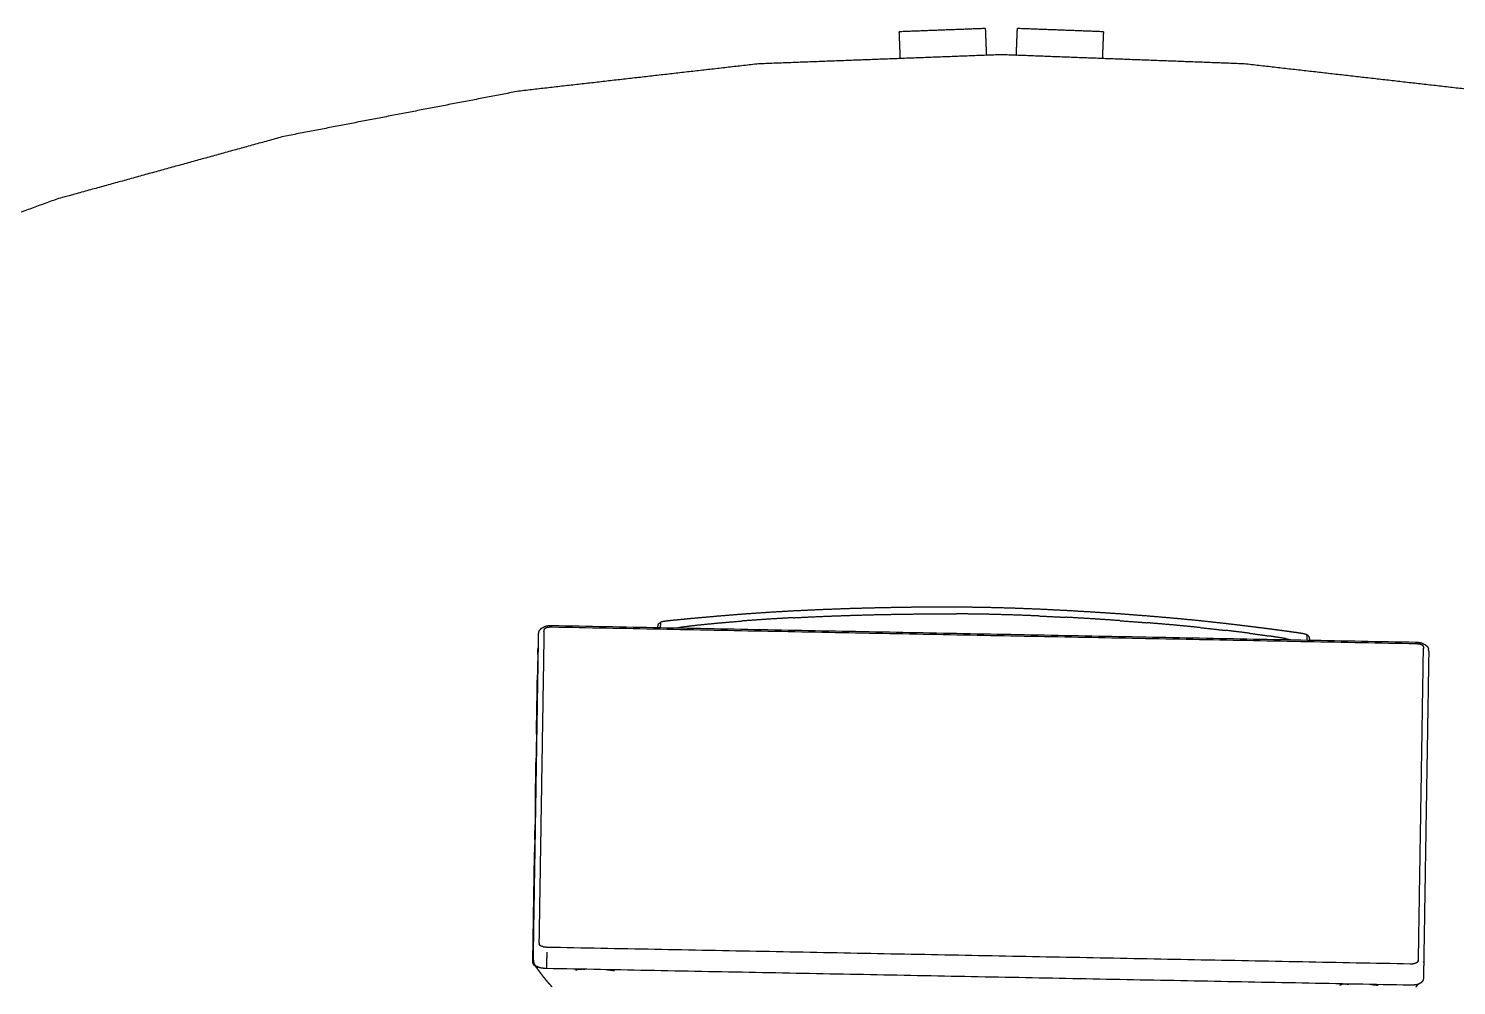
# Model space of a CAD drawing. Header units: millimetres. Extents: x 3429 to 24139, y -631 to 9878.
# Drawn here: x 8437.6 to 8496.8, y 3811.1 to 3850.8 of the extents above; entities that cross this region are included whole.
import ezdxf

# ---------------------------------------------------------------- set-up
doc = ezdxf.new("R2010")
doc.units = ezdxf.units.MM
for name, color, linetype, lineweight in [('multid_gorunus_4', 15, 'Continuous', 9), ('multid_gorunus_5', 193, 'Continuous', 5), ('multid_gorunus_6', 54, 'Continuous', 0)]:
    doc.layers.add(name, color=color, linetype=linetype, lineweight=lineweight)
doc.layers.add('tavan detat', color=7, linetype='Continuous')

# ---------------------------------------------------------------- blocks, each defined once
blk = doc.blocks.new('servant')
at = {"layer": 'multid_gorunus_4', "lineweight": -3}
for points in [[(3841.02, -2009.565), (3841.042, -2009.539), (3841.064, -2009.514)], [(3841.064, -2009.514), (3841.065, -2009.512), (3841.067, -2009.51)], [(3841.067, -2009.51), (3841.097, -2009.489), (3841.127, -2009.469)], [(3841.127, -2009.469), (3841.165, -2009.453), (3841.203, -2009.437)], [(3841.201, -2009.44), (3841.22, -2009.417), (3841.239, -2009.394)], [(3841.23, -2009.405), (3841.216, -2009.423), (3841.201, -2009.441)], [(3841.203, -2009.437), (3841.204, -2009.436), (3841.205, -2009.436)], [(3841.205, -2009.436), (3841.251, -2009.425), (3841.297, -2009.414)], [(3841.239, -2009.394), (3841.235, -2009.4), (3841.23, -2009.405)], [(3841.239, -2009.394), (3841.267, -2009.359), (3841.295, -2009.324)], [(3841.297, -2009.414), (3841.352, -2009.408), (3841.407, -2009.402)], [(3841.407, -2009.402), (3841.47, -2009.401), (3841.534, -2009.4)], [(3841.534, -2009.4), (3859.412, -2009.745), (3877.29, -2010.09)], [(3842.86, -2009.391), (3842.878, -2009.398), (3842.896, -2009.404)], [(3842.978, -2009.417), (3842.937, -2009.411), (3842.896, -2009.404)], [(3843.126, -2009.429), (3843.052, -2009.423), (3842.978, -2009.417)], [(3843.126, -2009.429), (3843.169, -2009.43), (3843.211, -2009.432)], [(3844.149, -2009.448), (3844.107, -2009.449), (3844.064, -2009.449)], [(3844.15, -2009.448), (3844.224, -2009.446), (3844.298, -2009.443)], [(3844.298, -2009.443), (3844.339, -2009.438), (3844.38, -2009.433)], [(3844.417, -2009.421), (3844.398, -2009.427), (3844.38, -2009.433)], [(3844.427, -2009.408), (3844.422, -2009.414), (3844.416, -2009.421)], [(3844.427, -2009.408), (3844.43, -2009.401), (3844.433, -2009.394)], [(3877.062, -2009.335), (3877.127, -2009.406), (3877.192, -2009.478)], [(3877.192, -2009.478), (3877.197, -2009.483), (3877.201, -2009.488)], [(3877.201, -2009.488), (3877.256, -2009.552), (3877.311, -2009.617)], [(3840.969, -2010.339), (3840.974, -2010.03), (3840.979, -2009.72)], [(3840.979, -2009.712), (3840.984, -2009.676), (3840.989, -2009.64)], [(3840.979, -2009.72), (3840.979, -2009.716), (3840.979, -2009.712)], [(3840.989, -2009.64), (3840.99, -2009.636), (3840.991, -2009.633)], [(3840.991, -2009.633), (3841.004, -2009.602), (3841.018, -2009.571)], [(3841.018, -2009.571), (3841.019, -2009.568), (3841.02, -2009.565)], [(3874.489, -2009.988), (3874.486, -2009.981), (3874.483, -2009.975)], [(3874.489, -2009.988), (3874.494, -2009.995), (3874.499, -2010.002)], [(3874.535, -2010.015), (3874.517, -2010.009), (3874.499, -2010.002)], [(3874.617, -2010.028), (3874.576, -2010.022), (3874.535, -2010.015)], [(3874.765, -2010.04), (3874.691, -2010.034), (3874.617, -2010.028)], [(3874.765, -2010.04), (3874.808, -2010.041), (3874.851, -2010.043)], [(3875.789, -2010.059), (3875.746, -2010.059), (3875.704, -2010.06)], [(3875.789, -2010.059), (3875.863, -2010.056), (3875.937, -2010.054)], [(3875.937, -2010.054), (3875.978, -2010.049), (3876.019, -2010.044)], [(3876.055, -2010.032), (3876.037, -2010.038), (3876.019, -2010.044)], [(3876.066, -2010.019), (3876.061, -2010.025), (3876.055, -2010.032)], [(3876.055, -2010.032), (3876.056, -2010.032), (3876.056, -2010.032)], [(3876.066, -2010.019), (3876.069, -2010.012), (3876.072, -2010.006)], [(3877.28, -2010.731), (3877.285, -2010.422), (3877.29, -2010.112)], [(3877.29, -2010.09), (3877.353, -2010.094), (3877.417, -2010.097)], [(3877.29, -2010.094), (3877.29, -2010.092), (3877.29, -2010.091)], [(3877.29, -2010.098), (3877.29, -2010.096), (3877.29, -2010.094)], [(3877.29, -2010.104), (3877.29, -2010.101), (3877.29, -2010.098)], [(3877.29, -2010.112), (3877.29, -2010.108), (3877.29, -2010.104)], [(3877.311, -2009.617), (3877.357, -2009.675), (3877.404, -2009.733)], [(3877.404, -2009.733), (3877.408, -2009.738), (3877.413, -2009.744)], [(3877.413, -2009.744), (3877.452, -2009.796), (3877.492, -2009.848)], [(3877.417, -2010.097), (3877.471, -2010.106), (3877.526, -2010.114)], [(3877.492, -2009.848), (3877.526, -2009.895), (3877.561, -2009.942)], [(3877.526, -2010.114), (3877.571, -2010.126), (3877.617, -2010.139)], [(3877.561, -2009.942), (3877.592, -2009.984), (3877.622, -2010.026)], [(3877.622, -2010.026), (3877.649, -2010.062), (3877.676, -2010.098)], [(3877.676, -2010.098), (3877.694, -2010.122), (3877.712, -2010.145)], [(3840.761, -2023.238), (3840.865, -2016.789), (3840.969, -2010.339)], [(3840.969, -2010.339), (3840.969, -2010.342), (3840.969, -2010.346)], [(3840.969, -2010.346), (3840.97, -2010.349), (3840.97, -2010.352)], [(3840.97, -2010.352), (3840.971, -2010.354), (3840.972, -2010.357)], [(3840.972, -2010.357), (3840.974, -2010.36), (3840.975, -2010.363)], [(3840.975, -2010.363), (3840.977, -2010.365), (3840.979, -2010.367)], [(3840.979, -2010.367), (3840.982, -2010.37), (3840.984, -2010.372)], [(3841.186, -2010.473), (3841.082, -2016.917), (3840.979, -2023.361)], [(3841.194, -2010.414), (3841.19, -2010.443), (3841.186, -2010.472)], [(3841.194, -2010.414), (3841.202, -2010.394), (3841.211, -2010.374)], [(3841.21, -2010.375), (3841.222, -2010.361), (3841.234, -2010.347)], [(3841.234, -2010.347), (3841.248, -2010.337), (3841.262, -2010.327)], [(3841.262, -2010.327), (3841.279, -2010.32), (3841.297, -2010.313)], [(3841.297, -2010.313), (3841.323, -2010.307), (3841.348, -2010.301)], [(3841.422, -2010.292), (3841.385, -2010.296), (3841.348, -2010.3)], [(3841.526, -2010.29), (3841.474, -2010.291), (3841.422, -2010.292)], [(3877.269, -2010.981), (3859.397, -2010.636), (3841.526, -2010.29)], [(3877.549, -2010.122), (3877.561, -2010.124), (3877.573, -2010.125)], [(3877.573, -2010.125), (3877.585, -2010.128), (3877.596, -2010.13)], [(3877.59, -2010.132), (3877.591, -2010.132), (3877.592, -2010.132)], [(3877.592, -2010.132), (3877.603, -2010.134), (3877.614, -2010.137)], [(3877.596, -2010.13), (3877.607, -2010.132), (3877.618, -2010.134)], [(3877.614, -2010.137), (3877.624, -2010.139), (3877.634, -2010.142)], [(3877.617, -2010.139), (3877.618, -2010.139), (3877.619, -2010.14)], [(3877.618, -2010.134), (3877.628, -2010.137), (3877.639, -2010.139)], [(3877.619, -2010.14), (3877.657, -2010.157), (3877.694, -2010.175)], [(3877.627, -2010.14), (3877.627, -2010.14), (3877.627, -2010.139)], [(3877.634, -2010.142), (3877.644, -2010.144), (3877.654, -2010.147)], [(3877.639, -2010.139), (3877.649, -2010.142), (3877.658, -2010.145)], [(3877.654, -2010.148), (3877.659, -2010.149), (3877.664, -2010.151)], [(3877.658, -2010.145), (3877.668, -2010.148), (3877.677, -2010.151)], [(3877.664, -2010.151), (3877.673, -2010.154), (3877.681, -2010.157)], [(3877.677, -2010.151), (3877.686, -2010.154), (3877.694, -2010.158)], [(3877.681, -2010.157), (3877.689, -2010.161), (3877.697, -2010.164)], [(3877.694, -2010.158), (3877.702, -2010.161), (3877.711, -2010.165)], [(3877.752, -2010.218), (3877.723, -2010.196), (3877.694, -2010.175)], [(3877.697, -2010.164), (3877.705, -2010.168), (3877.712, -2010.172)], [(3877.711, -2010.165), (3877.718, -2010.168), (3877.726, -2010.172)], [(3877.712, -2010.146), (3877.725, -2010.162), (3877.738, -2010.178)], [(3877.712, -2010.172), (3877.719, -2010.176), (3877.726, -2010.179)], [(3877.726, -2010.172), (3877.733, -2010.176), (3877.74, -2010.18)], [(3877.726, -2010.179), (3877.733, -2010.184), (3877.739, -2010.188)], [(3877.737, -2010.185), (3877.745, -2010.191), (3877.752, -2010.196)], [(3877.739, -2010.188), (3877.746, -2010.192), (3877.752, -2010.196)], [(3877.74, -2010.18), (3877.747, -2010.184), (3877.754, -2010.188)], [(3877.749, -2010.193), (3877.752, -2010.196), (3877.755, -2010.199)], [(3877.752, -2010.196), (3877.754, -2010.198), (3877.756, -2010.199)], [(3877.756, -2010.222), (3877.754, -2010.22), (3877.752, -2010.218)], [(3877.754, -2010.188), (3877.76, -2010.193), (3877.767, -2010.197)], [(3877.755, -2010.199), (3877.755, -2010.199), (3877.755, -2010.199)], [(3877.797, -2010.275), (3877.777, -2010.249), (3877.756, -2010.222)], [(3877.767, -2010.197), (3877.773, -2010.202), (3877.779, -2010.207)], [(3877.779, -2010.207), (3877.784, -2010.212), (3877.79, -2010.217)], [(3877.79, -2010.217), (3877.795, -2010.222), (3877.8, -2010.228)], [(3877.8, -2010.281), (3877.799, -2010.278), (3877.797, -2010.275)], [(3877.8, -2010.228), (3877.805, -2010.233), (3877.809, -2010.239)], [(3877.825, -2010.344), (3877.812, -2010.312), (3877.8, -2010.281)], [(3877.809, -2010.239), (3877.814, -2010.245), (3877.818, -2010.251)], [(3877.818, -2010.251), (3877.822, -2010.257), (3877.826, -2010.263)], [(3877.834, -2010.432), (3877.829, -2010.741), (3877.824, -2011.051)], [(3877.826, -2010.351), (3877.825, -2010.347), (3877.825, -2010.344)], [(3877.826, -2010.263), (3877.829, -2010.27), (3877.833, -2010.277)], [(3877.834, -2010.424), (3877.83, -2010.387), (3877.826, -2010.351)], [(3877.833, -2010.277), (3877.836, -2010.283), (3877.839, -2010.29)], [(3877.834, -2010.432), (3877.834, -2010.428), (3877.834, -2010.424)], [(3877.839, -2010.29), (3877.841, -2010.298), (3877.844, -2010.305)], [(3877.844, -2010.305), (3877.846, -2010.313), (3877.848, -2010.32)], [(3877.848, -2010.32), (3877.85, -2010.328), (3877.851, -2010.336)], [(3877.852, -2010.562), (3877.85, -2010.715), (3877.849, -2010.868)], [(3877.851, -2010.336), (3877.852, -2010.369), (3877.853, -2010.401)], [(3877.853, -2010.401), (3877.852, -2010.482), (3877.852, -2010.562)], [(3877.373, -2010.987), (3877.321, -2010.984), (3877.269, -2010.981)], [(3877.279, -2010.751), (3877.28, -2010.748), (3877.28, -2010.745)], [(3877.279, -2010.758), (3877.279, -2010.755), (3877.279, -2010.751)], [(3877.279, -2010.765), (3877.279, -2010.762), (3877.279, -2010.758)], [(3877.279, -2010.773), (3877.279, -2010.769), (3877.279, -2010.765)], [(3877.28, -2010.738), (3877.28, -2010.735), (3877.28, -2010.731)], [(3877.28, -2010.745), (3877.28, -2010.741), (3877.28, -2010.738)], [(3877.446, -2010.998), (3877.41, -2010.992), (3877.373, -2010.987)], [(3877.395, -2024.064), (3877.499, -2017.62), (3877.603, -2011.176)], [(3877.446, -2010.998), (3877.471, -2011.005), (3877.497, -2011.011)], [(3877.497, -2011.011), (3877.514, -2011.02), (3877.532, -2011.028)], [(3877.532, -2011.028), (3877.545, -2011.038), (3877.559, -2011.048)], [(3877.559, -2011.048), (3877.57, -2011.063), (3877.582, -2011.077)], [(3877.581, -2011.077), (3877.589, -2011.097), (3877.597, -2011.117)], [(3877.603, -2011.176), (3877.6, -2011.146), (3877.597, -2011.117)], [(3877.597, -2011.117), (3877.597, -2011.117), (3877.597, -2011.117)], [(3877.824, -2011.051), (3877.72, -2017.5), (3877.616, -2023.95)], [(3877.849, -2010.868), (3877.845, -2011.117), (3877.841, -2011.367)], [(3877.841, -2011.367), (3877.836, -2011.679), (3877.832, -2011.991)], [(3877.832, -2011.991), (3877.826, -2012.334), (3877.821, -2012.677)], [(3877.821, -2012.677), (3877.815, -2013.017), (3877.81, -2013.357)], [(3877.81, -2013.357), (3877.805, -2013.661), (3877.8, -2013.966)], [(3877.8, -2013.966), (3877.796, -2014.228), (3877.792, -2014.49)], [(3877.792, -2014.49), (3877.788, -2014.703), (3877.785, -2014.916)], [(3877.777, -2015.42), (3877.775, -2015.502), (3877.774, -2015.584)], [(3877.777, -2015.42), (3877.778, -2015.325), (3877.78, -2015.23)], [(3877.78, -2015.23), (3877.782, -2015.073), (3877.785, -2014.916)], [(3877.763, -2016.24), (3877.767, -2016.032), (3877.77, -2015.824)], [(3877.774, -2015.584), (3877.772, -2015.704), (3877.77, -2015.824)], [(3877.752, -2016.932), (3877.758, -2016.586), (3877.763, -2016.24)], [(3877.752, -2016.932), (3877.745, -2017.373), (3877.738, -2017.814)], [(3877.738, -2017.814), (3877.73, -2018.307), (3877.722, -2018.799)], [(3877.706, -2019.801), (3877.714, -2019.3), (3877.722, -2018.799)], [(3877.706, -2019.801), (3877.699, -2020.267), (3877.691, -2020.733)], [(3877.691, -2020.733), (3877.684, -2021.147), (3877.678, -2021.562)], [(3877.678, -2021.562), (3877.672, -2021.908), (3877.666, -2022.254)], [(3877.657, -2022.778), (3877.661, -2022.516), (3877.666, -2022.254)], [(3877.65, -2023.098), (3877.648, -2023.183), (3877.646, -2023.267)], [(3877.65, -2023.098), (3877.654, -2022.938), (3877.657, -2022.778)], [(3840.761, -2023.238), (3840.761, -2023.242), (3840.761, -2023.245)], [(3840.761, -2023.245), (3840.765, -2023.281), (3840.769, -2023.317)], [(3840.769, -2023.317), (3840.769, -2023.32), (3840.77, -2023.323)], [(3840.772, -2023.329), (3840.771, -2023.326), (3840.77, -2023.323)], [(3840.797, -2023.392), (3840.784, -2023.36), (3840.772, -2023.329)], [(3840.8, -2023.396), (3840.798, -2023.394), (3840.797, -2023.392)], [(3840.841, -2023.449), (3840.82, -2023.423), (3840.8, -2023.396)], [(3840.844, -2023.453), (3840.843, -2023.451), (3840.841, -2023.449)], [(3840.849, -2023.456), (3840.846, -2023.455), (3840.844, -2023.453)], [(3840.906, -2023.499), (3840.877, -2023.477), (3840.849, -2023.456)], [(3840.993, -2023.547), (3840.949, -2023.523), (3840.906, -2023.499)], [(3840.985, -2023.397), (3840.982, -2023.368), (3840.979, -2023.339)], [(3840.985, -2023.412), (3840.982, -2023.386), (3840.979, -2023.361)], [(3841.001, -2023.453), (3840.993, -2023.432), (3840.985, -2023.412)], [(3841.043, -2023.57), (3841.018, -2023.559), (3840.993, -2023.547)], [(3841.023, -2023.482), (3841.012, -2023.467), (3841.001, -2023.453)], [(3841.051, -2023.502), (3841.037, -2023.492), (3841.023, -2023.482)], [(3841.109, -2023.589), (3841.076, -2023.58), (3841.043, -2023.57)], [(3841.085, -2023.518), (3841.068, -2023.51), (3841.051, -2023.502)], [(3841.136, -2023.532), (3841.111, -2023.525), (3841.085, -2023.518)], [(3841.196, -2023.602), (3841.153, -2023.595), (3841.109, -2023.589)], [(3841.209, -2023.543), (3841.172, -2023.538), (3841.136, -2023.532)], [(3841.309, -2023.608), (3841.253, -2023.605), (3841.196, -2023.602)], [(3841.313, -2023.549), (3841.261, -2023.546), (3841.209, -2023.543)], [(3877.057, -2024.298), (3859.183, -2023.953), (3841.309, -2023.608)], [(3877.055, -2024.239), (3859.184, -2023.894), (3841.313, -2023.549)], [(3845.716, -2023.791), (3845.705, -2023.747), (3845.693, -2023.702)], [(3845.81, -2023.787), (3845.812, -2023.741), (3845.813, -2023.695)], [(3846.688, -2023.753), (3846.584, -2023.731), (3846.479, -2023.708)], [(3877.628, -2023.378), (3877.627, -2023.381), (3877.626, -2023.383)], [(3877.633, -2023.364), (3877.631, -2023.371), (3877.628, -2023.378)], [(3877.638, -2023.349), (3877.636, -2023.357), (3877.633, -2023.364)], [(3877.642, -2023.334), (3877.64, -2023.342), (3877.638, -2023.349)], [(3877.646, -2023.267), (3877.644, -2023.3), (3877.642, -2023.334)], [(3845.718, -2023.817), (3845.717, -2023.804), (3845.716, -2023.791)], [(3845.757, -2023.878), (3845.738, -2023.848), (3845.718, -2023.817)], [(3845.757, -2023.878), (3845.783, -2023.894), (3845.808, -2023.91)], [(3845.808, -2023.883), (3845.809, -2023.835), (3845.81, -2023.787)], [(3845.808, -2023.883), (3845.808, -2023.896), (3845.808, -2023.91)], [(3845.808, -2023.91), (3845.809, -2023.904), (3845.81, -2023.899)], [(3845.808, -2023.91), (3845.839, -2023.922), (3845.87, -2023.935)], [(3845.87, -2023.935), (3845.935, -2023.949), (3845.999, -2023.963)], [(3845.999, -2023.963), (3846.125, -2023.982), (3846.251, -2024.002)], [(3846.251, -2024.002), (3846.465, -2024.032), (3846.68, -2024.061)], [(3846.68, -2024.061), (3847.011, -2024.106), (3847.342, -2024.15)], [(3846.688, -2023.753), (3847.018, -2023.807), (3847.348, -2023.86)], [(3847.342, -2024.15), (3847.764, -2024.203), (3848.187, -2024.257)], [(3848.191, -2023.977), (3847.77, -2023.919), (3847.348, -2023.86)], [(3848.187, -2024.257), (3848.674, -2024.315), (3849.162, -2024.373)], [(3848.191, -2023.977), (3848.679, -2024.036), (3849.167, -2024.095)], [(3850.222, -2024.21), (3849.695, -2024.153), (3849.167, -2024.095)], [(3850.222, -2024.21), (3850.765, -2024.263), (3851.307, -2024.315)], [(3871.695, -2024.236), (3871.363, -2024.277), (3871.031, -2024.318)], [(3871.905, -2024.199), (3871.8, -2024.217), (3871.695, -2024.236)], [(3872.569, -2024.399), (3872.57, -2024.352), (3872.57, -2024.304)], [(3872.571, -2024.212), (3872.571, -2024.258), (3872.57, -2024.304)], [(3872.69, -2024.223), (3872.677, -2024.267), (3872.664, -2024.312)], [(3872.69, -2024.223), (3872.692, -2024.224), (3872.693, -2024.224)], [(3872.693, -2024.224), (3872.694, -2024.219), (3872.695, -2024.214)], [(3877.159, -2024.237), (3877.107, -2024.238), (3877.055, -2024.239)], [(3877.17, -2024.296), (3877.113, -2024.297), (3877.057, -2024.298)], [(3877.232, -2024.229), (3877.196, -2024.233), (3877.159, -2024.237)], [(3877.257, -2024.287), (3877.213, -2024.291), (3877.17, -2024.296)], [(3877.283, -2024.217), (3877.258, -2024.223), (3877.232, -2024.229)], [(3877.324, -2024.271), (3877.29, -2024.279), (3877.257, -2024.287)], [(3877.319, -2024.203), (3877.301, -2024.21), (3877.283, -2024.217)], [(3877.346, -2024.183), (3877.332, -2024.193), (3877.319, -2024.203)], [(3877.375, -2024.25), (3877.349, -2024.26), (3877.324, -2024.271)], [(3877.37, -2024.155), (3877.358, -2024.169), (3877.346, -2024.183)], [(3877.387, -2024.115), (3877.379, -2024.135), (3877.37, -2024.155)], [(3877.464, -2024.205), (3877.419, -2024.227), (3877.375, -2024.25)], [(3877.394, -2024.064), (3877.391, -2024.089), (3877.387, -2024.115)], [(3877.395, -2024.041), (3877.391, -2024.07), (3877.388, -2024.1)], [(3877.522, -2024.164), (3877.493, -2024.184), (3877.464, -2024.205)], [(3877.526, -2024.161), (3877.524, -2024.163), (3877.522, -2024.164)], [(3877.526, -2024.161), (3877.528, -2024.16), (3877.53, -2024.158)], [(3877.53, -2024.158), (3877.551, -2024.132), (3877.573, -2024.106)], [(3877.573, -2024.106), (3877.574, -2024.104), (3877.576, -2024.102)], [(3877.602, -2024.04), (3877.589, -2024.071), (3877.576, -2024.102)], [(3877.605, -2024.035), (3877.604, -2024.037), (3877.602, -2024.04)], [(3877.606, -2024.029), (3877.605, -2024.032), (3877.605, -2024.035)], [(3877.616, -2023.957), (3877.611, -2023.993), (3877.606, -2024.029)], [(3877.616, -2023.95), (3877.616, -2023.953), (3877.616, -2023.957)], [(3849.162, -2024.373), (3849.69, -2024.431), (3850.218, -2024.489)], [(3850.218, -2024.489), (3850.76, -2024.541), (3851.303, -2024.593)], [(3851.303, -2024.593), (3851.856, -2024.641), (3852.409, -2024.688)], [(3851.307, -2024.315), (3851.86, -2024.363), (3852.414, -2024.41)], [(3852.409, -2024.688), (3852.97, -2024.73), (3853.53, -2024.773)], [(3853.535, -2024.496), (3852.974, -2024.453), (3852.414, -2024.41)], [(3853.53, -2024.773), (3854.094, -2024.81), (3854.659, -2024.848)], [(3853.535, -2024.496), (3854.099, -2024.534), (3854.663, -2024.572)], [(3854.659, -2024.848), (3855.223, -2024.881), (3855.787, -2024.914)], [(3854.663, -2024.572), (3855.227, -2024.605), (3855.792, -2024.638)], [(3856.921, -2024.693), (3856.356, -2024.665), (3855.792, -2024.638)], [(3856.921, -2024.693), (3857.485, -2024.714), (3858.05, -2024.735)], [(3858.05, -2024.735), (3858.614, -2024.75), (3859.179, -2024.765)], [(3859.179, -2024.765), (3859.743, -2024.772), (3860.308, -2024.779)], [(3861.438, -2024.78), (3860.873, -2024.779), (3860.308, -2024.779)], [(3862.568, -2024.768), (3862.003, -2024.774), (3861.438, -2024.78)], [(3863.698, -2024.746), (3863.133, -2024.757), (3862.568, -2024.768)], [(3864.828, -2024.714), (3864.263, -2024.73), (3863.698, -2024.746)], [(3865.951, -2024.672), (3865.39, -2024.693), (3864.828, -2024.714)], [(3865.947, -2024.949), (3866.501, -2024.923), (3867.055, -2024.898)], [(3867.06, -2024.619), (3866.506, -2024.646), (3865.951, -2024.672)], [(3867.055, -2024.898), (3867.599, -2024.866), (3868.143, -2024.835)], [(3867.06, -2024.619), (3867.604, -2024.588), (3868.147, -2024.556)], [(3868.143, -2024.835), (3868.672, -2024.797), (3869.202, -2024.76)], [(3868.147, -2024.556), (3868.677, -2024.519), (3869.206, -2024.482)], [(3869.202, -2024.76), (3869.691, -2024.721), (3870.18, -2024.681)], [(3870.185, -2024.401), (3869.695, -2024.442), (3869.206, -2024.482)], [(3870.18, -2024.681), (3870.604, -2024.644), (3871.028, -2024.607)], [(3871.031, -2024.318), (3870.608, -2024.359), (3870.185, -2024.401)], [(3871.028, -2024.607), (3871.36, -2024.576), (3871.693, -2024.544)], [(3871.693, -2024.544), (3871.908, -2024.523), (3872.123, -2024.502)], [(3872.123, -2024.502), (3872.25, -2024.487), (3872.376, -2024.472)], [(3872.376, -2024.472), (3872.441, -2024.461), (3872.506, -2024.449)], [(3872.506, -2024.449), (3872.537, -2024.438), (3872.568, -2024.426)], [(3872.567, -2024.416), (3872.568, -2024.421), (3872.568, -2024.426)], [(3872.62, -2024.397), (3872.594, -2024.412), (3872.568, -2024.426)], [(3872.569, -2024.399), (3872.569, -2024.413), (3872.568, -2024.426)], [(3872.662, -2024.337), (3872.641, -2024.367), (3872.62, -2024.397)], [(3872.664, -2024.312), (3872.663, -2024.325), (3872.662, -2024.337)], [(3855.787, -2024.914), (3856.352, -2024.942), (3856.916, -2024.97)], [(3856.916, -2024.97), (3857.481, -2024.992), (3858.045, -2025.013)], [(3858.045, -2025.013), (3858.61, -2025.028), (3859.174, -2025.043)], [(3859.174, -2025.043), (3859.739, -2025.05), (3860.304, -2025.057)], [(3860.304, -2025.057), (3860.869, -2025.057), (3861.433, -2025.057)], [(3861.433, -2025.057), (3861.998, -2025.051), (3862.563, -2025.045)], [(3862.563, -2025.045), (3863.128, -2025.034), (3863.693, -2025.022)], [(3863.693, -2025.022), (3864.258, -2025.007), (3864.823, -2024.991)], [(3864.823, -2024.991), (3865.385, -2024.97), (3865.947, -2024.949)]]:
    blk.add_open_spline(points, degree=2, dxfattribs=at)
at = {"layer": 'multid_gorunus_5', "lineweight": -3}
for points in [[(3897.565, -2041.955), (3902.049, -2040.312), (3906.532, -2038.669)], [(3888.169, -2044.549), (3892.867, -2043.252), (3897.565, -2041.955)], [(3878.448, -2046.423), (3883.309, -2045.486), (3888.169, -2044.549)], [(3838.467, -2046.423), (3843.437, -2046.989), (3848.407, -2047.555)], [(3868.508, -2047.555), (3873.478, -2046.989), (3878.448, -2046.423)], [(3848.407, -2047.555), (3853.432, -2047.744), (3858.458, -2047.934)], [(3858.458, -2047.934), (3863.483, -2047.744), (3868.508, -2047.555)]]:
    blk.add_open_spline(points, degree=2, dxfattribs=at)
at = {"layer": 'multid_gorunus_6', "lineweight": -3}
for points in [[(3854.267, -2048.023), (3854.271, -2047.918), (3854.275, -2047.814)], [(3854.275, -2047.814), (3854.276, -2047.795), (3854.276, -2047.776)], [(3857.835, -2047.948), (3857.831, -2048.053), (3857.827, -2048.157)], [(3857.837, -2047.91), (3857.836, -2047.929), (3857.835, -2047.948)], [(3859.08, -2047.948), (3859.079, -2047.929), (3859.079, -2047.91)], [(3859.088, -2048.157), (3859.084, -2048.053), (3859.08, -2047.948)], [(3862.639, -2047.776), (3862.639, -2047.795), (3862.64, -2047.814)], [(3862.64, -2047.814), (3862.644, -2047.918), (3862.648, -2048.023)], [(3854.244, -2048.577), (3854.246, -2048.538), (3854.248, -2048.499)], [(3854.248, -2048.499), (3854.253, -2048.375), (3854.257, -2048.252)], [(3854.257, -2048.252), (3854.262, -2048.137), (3854.267, -2048.023)], [(3857.818, -2048.386), (3857.813, -2048.509), (3857.808, -2048.633)], [(3857.827, -2048.157), (3857.822, -2048.271), (3857.818, -2048.386)], [(3859.098, -2048.386), (3859.093, -2048.271), (3859.088, -2048.157)], [(3859.107, -2048.633), (3859.102, -2048.509), (3859.098, -2048.386)], [(3862.648, -2048.023), (3862.653, -2048.137), (3862.658, -2048.252)], [(3862.658, -2048.252), (3862.663, -2048.375), (3862.667, -2048.499)], [(3862.667, -2048.499), (3862.669, -2048.538), (3862.671, -2048.577)], [(3854.232, -2048.881), (3854.233, -2048.875), (3854.233, -2048.87)], [(3854.232, -2048.885), (3854.232, -2048.883), (3854.232, -2048.881)], [(3854.232, -2048.885), (3856.012, -2048.952), (3857.792, -2049.019)], [(3854.233, -2048.87), (3854.233, -2048.858), (3854.234, -2048.845)], [(3854.234, -2048.845), (3854.234, -2048.827), (3854.235, -2048.81)], [(3854.235, -2048.81), (3854.236, -2048.787), (3854.237, -2048.765)], [(3854.237, -2048.765), (3854.238, -2048.738), (3854.239, -2048.711)], [(3854.239, -2048.711), (3854.24, -2048.679), (3854.242, -2048.648)], [(3854.242, -2048.648), (3854.243, -2048.612), (3854.244, -2048.577)], [(3857.793, -2049.004), (3857.793, -2049.009), (3857.792, -2049.015)], [(3857.792, -2049.015), (3857.792, -2049.017), (3857.792, -2049.019)], [(3857.794, -2048.979), (3857.793, -2048.992), (3857.793, -2049.004)], [(3857.795, -2048.944), (3857.795, -2048.962), (3857.794, -2048.979)], [(3857.797, -2048.899), (3857.796, -2048.922), (3857.795, -2048.944)], [(3857.799, -2048.845), (3857.798, -2048.872), (3857.797, -2048.899)], [(3857.802, -2048.782), (3857.8, -2048.814), (3857.799, -2048.845)], [(3859.111, -2048.711), (3859.109, -2048.672), (3859.107, -2048.633)], [(3859.113, -2048.782), (3859.112, -2048.747), (3859.111, -2048.711)], [(3859.116, -2048.845), (3859.115, -2048.814), (3859.113, -2048.782)], [(3859.118, -2048.899), (3859.117, -2048.872), (3859.116, -2048.845)], [(3859.12, -2048.944), (3859.119, -2048.922), (3859.118, -2048.899)], [(3859.121, -2048.979), (3859.121, -2048.962), (3859.12, -2048.944)], [(3859.122, -2049.004), (3859.122, -2048.992), (3859.121, -2048.979)], [(3859.123, -2049.015), (3859.122, -2049.009), (3859.122, -2049.004)], [(3859.123, -2049.019), (3860.903, -2048.952), (3862.683, -2048.885)], [(3859.123, -2049.019), (3859.123, -2049.017), (3859.123, -2049.015)], [(3862.671, -2048.577), (3862.672, -2048.612), (3862.673, -2048.648)], [(3862.673, -2048.648), (3862.675, -2048.679), (3862.676, -2048.711)], [(3862.676, -2048.711), (3862.677, -2048.738), (3862.678, -2048.765)], [(3862.678, -2048.765), (3862.679, -2048.787), (3862.68, -2048.81)], [(3862.68, -2048.81), (3862.681, -2048.827), (3862.681, -2048.845)], [(3862.681, -2048.845), (3862.682, -2048.858), (3862.682, -2048.87)], [(3862.682, -2048.87), (3862.683, -2048.875), (3862.683, -2048.881)], [(3862.683, -2048.881), (3862.683, -2048.883), (3862.683, -2048.885)]]:
    blk.add_open_spline(points, degree=2, dxfattribs=at)
blk.add_open_spline([(3857.808, -2048.633), (3857.806, -2048.672), (3857.805, -2048.711), (3857.803, -2048.747), (3857.802, -2048.782)], degree=2, knots=[135, 135, 135, 136, 136, 137, 137, 137], dxfattribs=at)

msp = doc.modelspace()

# ---------------------------------------------------------------- block references
at = {"layer": 'tavan detat', "rotation": 180}
msp.add_blockref('servant', (12336.381, 1801.742), dxfattribs=at)

doc.saveas('drawing.dxf')
